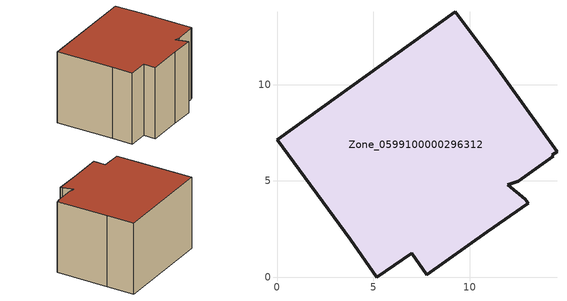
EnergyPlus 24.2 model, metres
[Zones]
Zone_0599100000296312
 floor ground (C_G): 3.8,1.96 0,7.14 9.24,13.77 11.11,11.29 14.53,6.5 14.29,6.35 14.34,6.27 12.52,4.97 11.98,4.8 12.89,4.05 13.03,3.85 10.9,2.36 7.78,0.12 6.98,1.23 5.19,0 z0
 wall outside (C_F): 0,7.14 3.8,1.96 5.19,0 6.98,1.23 7.78,0.12 10.9,2.36 13.03,3.85 12.89,4.05 11.98,4.8 12.52,4.97 14.34,6.27 14.29,6.35 14.53,6.5 11.11,11.29 9.24,13.77 0,7.14 z0:8.14
 roof outside (C_R): 13.03,3.85 12.89,4.05 11.98,4.8 12.52,4.97 14.34,6.27 14.29,6.35 14.53,6.5 11.11,11.29 9.24,13.77 0,7.14 3.8,1.96 5.19,0 6.98,1.23 7.78,0.12 10.9,2.36 z8.14
[BUILDING]
Pand.0599100000296312: North Axis=0; Terrain=City; Loads Convergence Tolerance Value=0.04; Temperature Convergence Tolerance Value=0.4; Solar Distribution=FullExterior; Maximum Number of Warmup Days=25; Minimum Number of Warmup Days=1
[Site:Location]
Rotterdam.The.Hague.AP_ZH_NLD Design_Conditions: Latitude=51.96; Longitude=4.45; Time Zone=1; Elevation=-4.5
[SITE:GROUNDTEMPERATURE:BUILDINGSURFACE]
18, 18, 18, 18, 18, 18, 18, 18, 18, 18, 18, 18
[MATERIAL] Thermal Absorptance=0.9; Solar Absorptance=0.7; Visible Absorptance=0.7
Name | Roughness | Thickness | Conductivity | Density | Specific Heat
G.TC.1992-2005 | MediumSmooth | 0.15 | 0.06 | 540 | 1210
F.TC.1992-2005 | Rough | 0.3 | 0.12 | 1920 | 840
R.TC.1992-2005 | MediumRough | 0.2 | 0.08 | 1500 | 1000
[CONSTRUCTION]
C_G: G.TC.1992-2005
C_F: F.TC.1992-2005
C_R: R.TC.1992-2005
[ZONE]
Zone_0599100000296312: Type=1; Multiplier=1; Ceiling Height=Autocalculate; Volume=Autocalculate; Floor Area=autocalculate; Part of Total Floor Area=Yes
[ZONEINFILTRATION:DESIGNFLOWRATE]
Infil_Zone_0599100000296312: Zone or ZoneList or Space or SpaceList=Zone_0599100000296312; Schedule=AlwaysOn; Design Flow Rate Calculation Method=Flow/Area; Flow Rate per Floor Area=0.0015; Constant Term Coefficient=1; Temperature Term Coefficient=0; Velocity Term Coefficient=0; Velocity Squared Term Coefficient=0
[HVACTEMPLATE:ZONE:IDEALLOADSAIRSYSTEM]
Zone_0599100000296312: Maximum Heating Supply Air Temperature=50; Minimum Cooling Supply Air Temperature=13; Maximum Heating Supply Air Humidity Ratio=0.0156; Minimum Cooling Supply Air Humidity Ratio=0.0077; Heating Limit=NoLimit; Cooling Limit=NoLimit; Dehumidification Control Type=ConstantSensibleHeatRatio; Cooling Sensible Heat Ratio=0.7; Dehumidification Setpoint=60; Humidification Control Type=None; Humidification Setpoint=30; Outdoor Air Method=None; Outdoor Air Flow Rate per Person=0.00944; Outdoor Air Flow Rate per Zone Floor Area=0; Outdoor Air Flow Rate per Zone=0; Demand Controlled Ventilation Type=None; Outdoor Air Economizer Type=NoEconomizer; Heat Recovery Type=None; Sensible Heat Recovery Effectiveness=0.7; Latent Heat Recovery Effectiveness=0.65
[ZONECONTROL:THERMOSTAT]
ThermostatControl_Zone_0599100000296312: Zone or ZoneList=Zone_0599100000296312; Control Type Schedule=DualSetpointControlType; Control 1=Thermostat_Zone_0599100000296312; Temperature Difference Between Cutout And Setpoint=0
[THERMOSTATSETPOINT:DUALSETPOINT]
Thermostat_Zone_0599100000296312: Heating Setpoint Temperature Schedule=HeatingSetpoint_Zone_0599100000296312; Cooling Setpoint Temperature Schedule=CoolingSetpoint_Zone_0599100000296312
[SCHEDULE:COMPACT]
HeatingSetpoint_Zone_0599100000296312: Through: 12/31, For: AllDays, Until: 24:00, 21
CoolingSetpoint_Zone_0599100000296312: Through: 12/31, For: AllDays, Until: 24:00, 24
DualSetpointControlType: Through: 12/31, For: AllDays, Until: 24:00, 4
AlwaysOn: Through: 12/31, For: AllDays, Until: 24:00, 1
